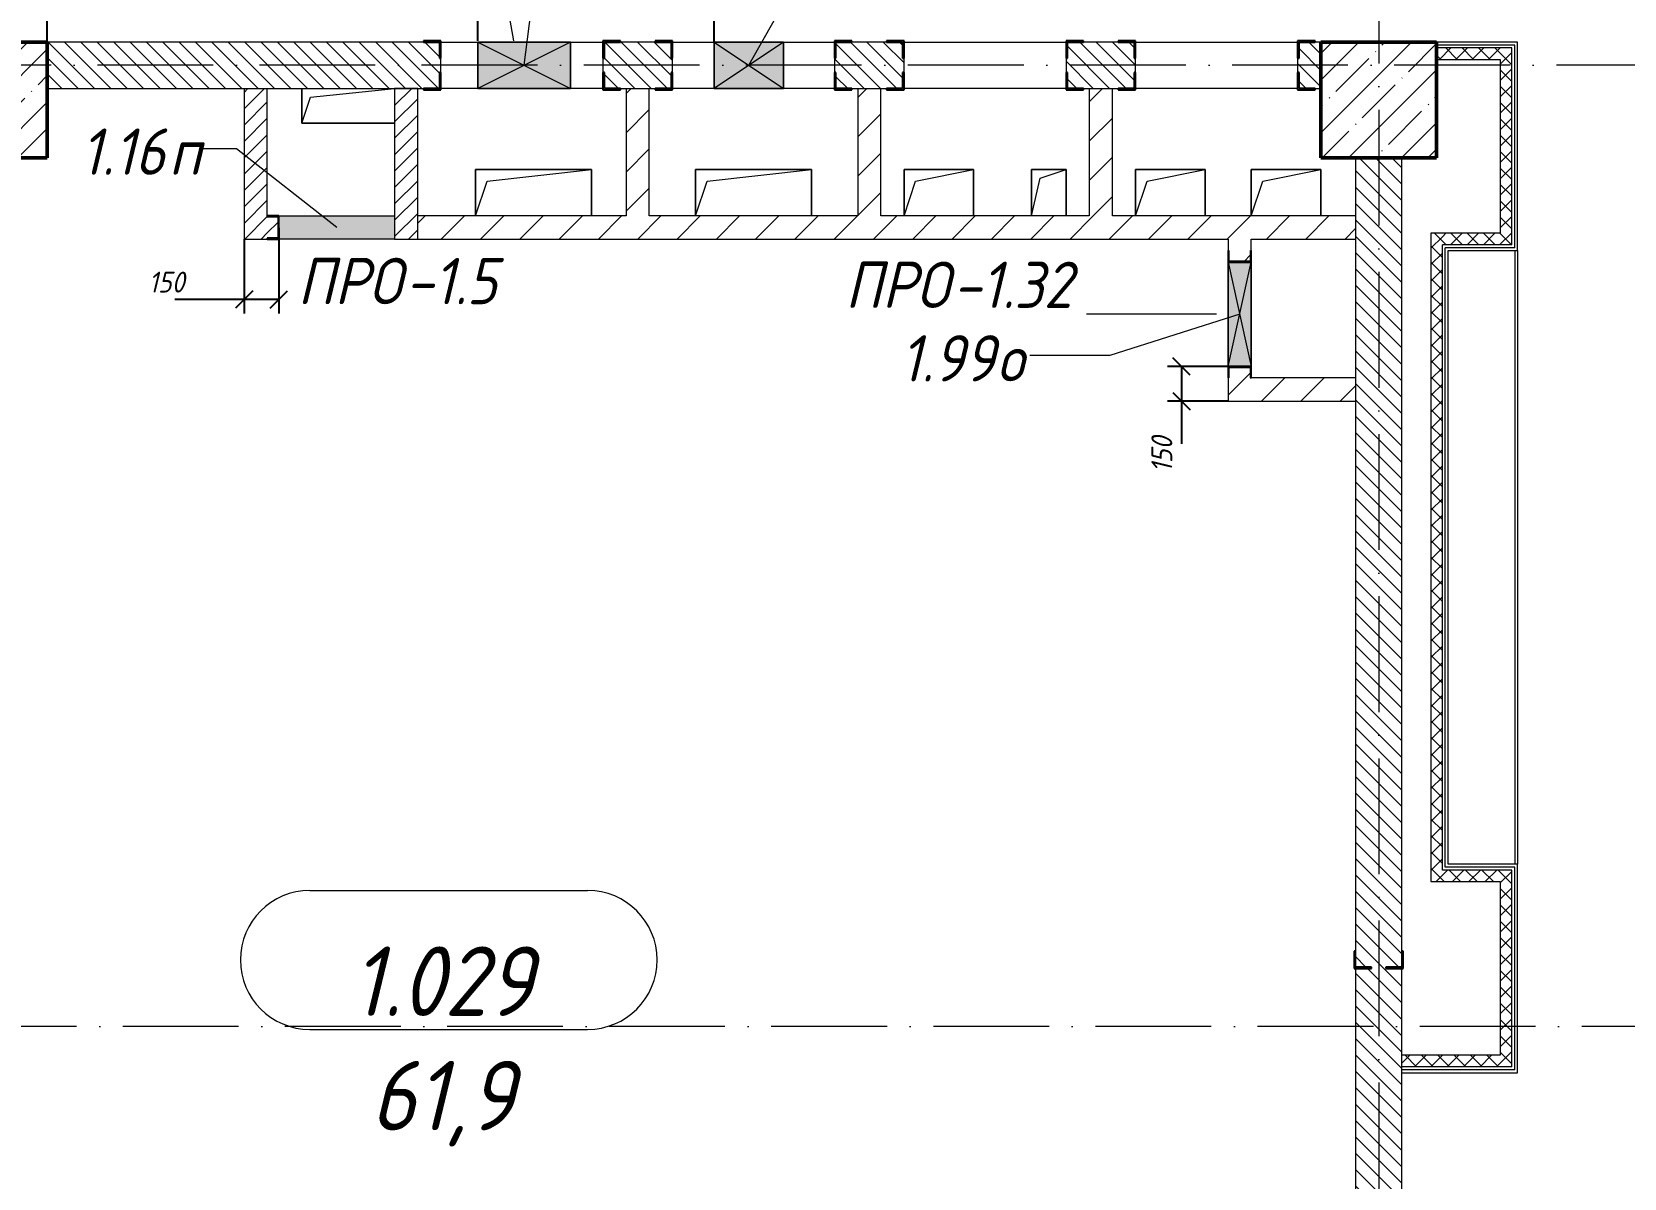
# Model space of a CAD drawing. Header units: millimetres. Extents: x -12989 to 629078, y -109036 to 555275.
# Drawn here: x 561697 to 568573, y 324167 to 329117 of the extents above; entities that cross this region are included whole.
import ezdxf

# ---------------------------------------------------------------- set-up
doc = ezdxf.new("R2010")
doc.units = ezdxf.units.MM
doc.linetypes.add('50_200_ШТРИХ_1Т_ш5_п1_п1_', pattern=[700, 500, -100, 0, -100])
for name, color, linetype, lineweight in [('A-____-____-DIMS', 7, 'Continuous', 9), ('A-DETL-GENF-OTLN', 7, 'Continuous', 9), ('A-FLOR-____-OTLN', 7, 'Continuous', 9), ('A-GENM-____-IDEN', 7, 'Continuous', 9), ('A-GENM-____-MCUT', 7, 'Continuous', 25), ('A-GENM-____-OTLN', 7, 'Continuous', 9), ('A-GENM-____-OTLN-1', 7, 'Continuous', 25), ('A-GLAZ-____-IDEN', 7, 'Continuous', 9), ('A-GLAZ-____-OTLN', 7, 'Continuous', 9), ('A-WALL-____-MCUT', 7, 'Continuous', 13), ('A-WALL-____-MCUT-1', 7, 'Continuous', 9), ('A-WALL-____-PATT-1', 7, 'Continuous', 9), ('A-WALL-FNSH-MCUT-1', 7, 'Continuous', 9), ('I-WALL-____-OTLN', 7, 'Continuous', 9), ('S-COLS-____-MCUT', 7, 'Continuous', 50), ('S-COLS-____-OTLN', 7, 'Continuous', 9), ('S-GRID-____-OTLN-1', 7, '50_200_ШТРИХ_1Т_ш5_п1_п1_', 9)]:
    doc.layers.add(name, color=color, linetype=linetype, lineweight=lineweight)
doc.layers.add('A-AREA-IDEN-1', color=7, linetype='Continuous', lineweight=9, true_color=0xaaaaaa)
doc.layers.add('A-WALL-____-PATT-3', color=9, linetype='Continuous', lineweight=9, true_color=0x808080)
doc.styles.add('ISOCPEUR_I', font='isocpeui.ttf', dxfattribs={"width": 0.9, "height": 2.5})
doc.styles.add('ISOCPEUR_I_11', font='isocpeui.ttf', dxfattribs={"width": 0.9, "height": 200})
doc.styles.add('ISOCPEUR_I_7', font='isocpeui.ttf', dxfattribs={"width": 0.9, "height": 90})
doc.dimstyles.new('ISO-1_8_0_9К_СРЕДНИЙ_Кладочные_1', dxfattribs={"dimscale": 304.8, "dimtxt": 89.638306, "dimasz": 0.246063, "dimexe": 0.19685, "dimexo": 0, "dimgap": 0, "dimtad": 1, "dimdec": 3, "dimrnd": 0.001, "dimdsep": 46, "dimtxsty": 'ISOCPEUR_I_7', "dimblk1": 'OBLIQUE', "dimblk2": 'OBLIQUE', "dimsah": 1, "dimcen": 0.09, "dimdle": 0.19685, "dimazin": 0, "dimtfac": 1, "dimtdec": 4, "dimtix": 1, "dimtmove": 0, "dimatfit": 3, "dimfxl": 1, "dimtvp": 1, "dimtolj": 1, "dimtzin": 0, "dimarcsym": 2})
doc.dimstyles.new('ISO-1_8_0_9К_СРЕДНИЙ_Кладочные_2', dxfattribs={"dimscale": 304.8, "dimtxt": 89.638306, "dimasz": 0.246063, "dimexe": 0.19685, "dimexo": 0, "dimgap": 0, "dimtad": 1, "dimdec": 3, "dimrnd": 0.001, "dimdsep": 46, "dimtxsty": 'ISOCPEUR_I_7', "dimblk1": 'OBLIQUE', "dimblk2": 'OBLIQUE', "dimsah": 1, "dimcen": 0.09, "dimdle": 0.19685, "dimazin": 0, "dimtfac": 1, "dimtdec": 4, "dimtix": 1, "dimtmove": 1, "dimatfit": 3, "dimfxl": 1, "dimtvp": 1, "dimtolj": 1, "dimtzin": 0, "dimarcsym": 2})
pattern_1 = [(45, (513013.31, 265891.49), (-84.85281, 84.85281), [])]
pattern_2 = [(45, (513013.31, 265891.49), (-35.35534, 35.35534), [])]
pattern_3 = [(135, (513013.31, 265891.49), (-35.35534, -35.35534), [])]
pattern_4 = [(45, (513013.31, 265891.49), (-35.35534, 35.35534), []), (135, (513013.31, 265891.49), (-35.35534, -35.35534), [])]

# ---------------------------------------------------------------- blocks, each defined once
blk = doc.blocks.new('BSC_Колонна _Прямоугольная - 500х500-V23-АР1_План отверстий 1 этажа в осях 1-64_Ю-ЯЯ')
at = {"layer": 'S-COLS-____-OTLN'}
h = blk.add_hatch(dxfattribs=at)
h.set_pattern_fill('FP_29', color=256, style=0, pattern_type=2)
h.set_pattern_definition([(45, (-54500, -62931.04), (-114.04925, 114.04925), []), (45, (-54385.95, -62931.04), (-114.04925, 114.04925), [201.613, -40.323, 3.353, -36.97])])
h.paths.add_polyline_path([(-250, -250), (250, -250), (250, 250), (-250, 250), (-250, -56.5)], flags=0)
at = {"layer": 'S-COLS-____-MCUT'}
for p, q in [((250, 250), (-250, 250)), ((-250, 250), (-250, -250)), ((250, -250), (250, 250)), ((-250, -250), (250, -250))]:
    blk.add_line(p, q, dxfattribs=at)
blk = doc.blocks.new('BSC_Колонна _Прямоугольная - 500х500-V51-АР1_План отверстий 1 этажа в осях 1-64_Ю-ЯЯ')
at = {"layer": 'S-COLS-____-OTLN'}
h = blk.add_hatch(dxfattribs=at)
h.set_pattern_fill('FP_58', color=256, style=0, pattern_type=2)
h.set_pattern_definition([(45, (-48500, -62931.04), (-114.04925, 114.04925), []), (45, (-48385.95, -62931.04), (-114.04925, 114.04925), [201.613, -40.323, 3.353, -36.97])])
h.paths.add_polyline_path([(-250, -250), (250, -250), (250, 250), (-250, 250)], flags=0)
at = {"layer": 'S-COLS-____-MCUT'}
for p, q in [((250, 250), (-250, 250)), ((-250, 250), (-250, -250)), ((250, -250), (250, 250)), ((-250, -250), (250, -250))]:
    blk.add_line(p, q, dxfattribs=at)
blk = doc.blocks.new('Фахверк_СКБ_Уголок - 200_4010-27904266-АР1_План отверстий 1 этажа в осях 1-64_Ю-ЯЯ')
at = {"layer": 'A-GENM-____-MCUT'}
for p, q in [((125, 156), (50, 156)), ((50, 156), (50, 150)), ((50, 150), (119, 150)), ((119, 150), (119, 81)), ((125, 81), (125, 156)), ((119, 81), (125, 81)), ((125, 19), (119, 19)), ((119, 19), (119, -50)), ((125, -56), (125, 19)), ((119, -50), (50, -50)), ((50, -50), (50, -56)), ((50, -56), (125, -56))]:
    blk.add_line(p, q, dxfattribs=at)
blk = doc.blocks.new('Фахверк_СКБ_Уголок - 200_4010_1-27904659-АР1_План отверстий 1 этажа в осях 1-64_Ю-ЯЯ')
at = {"layer": 'A-GENM-____-MCUT'}
for p, q in [((125, 156), (50, 156)), ((50, 156), (50, 150)), ((50, 150), (119, 150)), ((119, 150), (119, 81)), ((125, 81), (125, 156)), ((119, 81), (125, 81)), ((125, 19), (119, 19)), ((119, 19), (119, -50)), ((125, -56), (125, 19)), ((119, -50), (50, -50)), ((50, -50), (50, -56)), ((50, -56), (125, -56))]:
    blk.add_line(p, q, dxfattribs=at)
blk = doc.blocks.new('154_Стойка_СКБ_Уголок - СМ-2230_200-28216496-АР1_План отверстий 1 этажа в осях 1-64_Ю-ЯЯ')
at = {"layer": 'A-GENM-____-MCUT'}
for p, q in [((125, 156), (125, 81)), ((200, 156), (125, 156)), ((131, 81), (131, 150)), ((131, 150), (200, 150)), ((200, 150), (200, 156)), ((125, 81), (131, 81)), ((131, 19), (125, 19)), ((125, 19), (125, -56)), ((131, -50), (131, 19)), ((125, -56), (200, -56)), ((200, -50), (131, -50)), ((200, -56), (200, -50))]:
    blk.add_line(p, q, dxfattribs=at)
blk = doc.blocks.new('AR_Отверстие Ниша - Лючок-32403342-АР1_План отверстий 1 этажа в осях 1-64_Ю-ЯЯ')
at = {"layer": 'A-GLAZ-____-OTLN'}
blk.add_hatch(color=256, dxfattribs=at).paths.add_polyline_path([(-250, 50), (-250, -50), (250, -50), (250, 50)], flags=0)
for p, q in [((-250, 50), (250, 50)), ((-250, -50), (-250, 50)), ((250, -50), (-250, -50))]:
    blk.add_line(p, q, dxfattribs=at)
blk = doc.blocks.new('Фахверк_СКБ_Уголок - 200_3600-27915153-АР1_План отверстий 1 этажа в осях 1-64_Ю-ЯЯ')
at = {"layer": 'A-GENM-____-MCUT'}
for p, q in [((125, 156), (50, 156)), ((50, 156), (50, 150)), ((50, 150), (119, 150)), ((119, 150), (119, 81)), ((125, 81), (125, 156)), ((119, 81), (125, 81)), ((125, 19), (119, 19)), ((119, 19), (119, -50)), ((125, -56), (125, 19)), ((119, -50), (50, -50)), ((50, -50), (50, -56)), ((50, -56), (125, -56))]:
    blk.add_line(p, q, dxfattribs=at)
blk = doc.blocks.new('154_Фахверк_СКБ_Швеллер - Тип_100_4010_1-28088705-АР1_План отверстий 1 этажа в осях 1-64_Ю-ЯЯ')
at = {"layer": 'A-GENM-____-MCUT'}
for p, q in [((175, 50), (125, 50)), ((125, 50), (125, -50)), ((128, 47), (175, 47)), ((128, -47), (128, 47)), ((175, 47), (175, 50)), ((125, -50), (175, -50)), ((175, -47), (128, -47)), ((175, -50), (175, -47))]:
    blk.add_line(p, q, dxfattribs=at)
blk = doc.blocks.new('AR_Отверстие прямоугольное _в плите_ - AR_Отверстие прямоугольное _в плите_-V177-АР1_План отверстий 1 этажа в осях 1-64_Ю-ЯЯ')
at = {"layer": 'A-GENM-____-OTLN'}
for p, q in [((250, 100), (-250, 100)), ((-250, 100), (-250, -100)), ((-200, 50), (250, 100)), ((250, -100), (250, 100)), ((-250, -100), (-200, 50))]:
    blk.add_line(p, q, dxfattribs=at)
blk = doc.blocks.new('AR_Отверстие прямоугольное _в плите_ - AR_Отверстие прямоугольное _в плите_-30423629-АР1_План отверстий 1 этажа в осях 1-64_Ю-ЯЯ')
at = {"layer": 'A-GENM-____-OTLN'}
for p, q in [((150, 100), (-150, 100)), ((-150, 100), (-150, -100)), ((-100, 50), (150, 100)), ((150, -100), (150, 100)), ((-150, -100), (-100, 50))]:
    blk.add_line(p, q, dxfattribs=at)
blk = doc.blocks.new('AR_Отверстие прямоугольное _в плите_ - AR_Отверстие прямоугольное _в плите_-30423631-АР1_План отверстий 1 этажа в осях 1-64_Ю-ЯЯ')
at = {"layer": 'A-GENM-____-OTLN'}
for p, q in [((75, 100), (-75, 100)), ((-75, 100), (-75, -100)), ((-37.5, 62.5), (75, 100)), ((75, -100), (75, 100)), ((-75, -100), (-37.5, 62.5))]:
    blk.add_line(p, q, dxfattribs=at)
blk = doc.blocks.new('AR_Отверстие прямоугольное _в плите_ - AR_Отверстие прямоугольное _в плите_-30459225-АР1_План отверстий 1 этажа в осях 1-64_Ю-ЯЯ')
at = {"layer": 'A-GENM-____-OTLN'}
for p, q in [((-200, 75), (-200, -75)), ((-162.5, 37.5), (200, 75)), ((-200, -75), (-162.5, 37.5)), ((-200, -75), (200, -75))]:
    blk.add_line(p, q, dxfattribs=at)
blk = doc.blocks.new('AR_Отверстие прямоугольное _в стене_ - AR_Отверстие прямоугольное _в стене__ЭОМ-36397923-АР1_План отверстий 1 этажа в осях 1-64_Ю-ЯЯ')
at = {"layer": 'A-GLAZ-____-OTLN'}
blk.add_hatch(color=256, dxfattribs=at).paths.add_polyline_path([(200, -100), (200, 100), (-200, 100), (-200, -100)], flags=0)
at = {"layer": 'A-DETL-GENF-OTLN'}
for p, q in [((-200, -100), (-200, 100)), ((-200, 100), (200, 100)), ((200, 100), (-200, -100)), ((-200, 100), (200, -100)), ((200, 100), (-200, 100)), ((-200, 100), (-200, -100)), ((200, 100), (200, -100)), ((200, -100), (200, 100)), ((200, -100), (-200, -100)), ((-200, -100), (200, -100))]:
    blk.add_line(p, q, dxfattribs=at)
blk = doc.blocks.new('AR_Отверстие прямоугольное _в стене__БезПР - AR_Отверстие прямоугольное _в стене__БезПР-36392850-АР1_План отверстий 1 этажа в осях 1-64_Ю-ЯЯ')
at = {"layer": 'A-GLAZ-____-OTLN'}
blk.add_hatch(color=256, dxfattribs=at).paths.add_polyline_path([(150, -100), (150, 100), (-150, 100), (-150, -100)], flags=0)
at = {"layer": 'A-DETL-GENF-OTLN'}
for p, q in [((-150, -100), (-150, 100)), ((-150, 100), (150, 100)), ((150, 100), (-150, -100)), ((-150, 100), (150, -100)), ((150, 100), (-150, 100)), ((-150, 100), (-150, -100)), ((150, 100), (150, -100)), ((150, -100), (150, 100)), ((150, -100), (-150, -100)), ((-150, -100), (150, -100))]:
    blk.add_line(p, q, dxfattribs=at)
blk = doc.blocks.new('AR_Отверстие прямоугольное _в стене_ - AR_Отверстие прямоугольное _в стене__ОВ-36692860-АР1_План отверстий 1 этажа в осях 1-64_Ю-ЯЯ')
at = {"layer": 'A-GLAZ-____-OTLN'}
blk.add_hatch(color=256, dxfattribs=at).paths.add_polyline_path([(-225, -50), (225, -50), (225, 50), (-225, 50), (-225, -47)], flags=0)
at = {"layer": 'A-DETL-GENF-OTLN'}
for p, q in [((-225, 50), (225, 50)), ((225, 50), (-225, -50)), ((-225, 50), (225, -50)), ((225, 50), (-225, 50)), ((225, -50), (-225, -50)), ((-225, -50), (225, -50))]:
    blk.add_line(p, q, dxfattribs=at)
blk = doc.blocks.new('154_Фахверк_СКБ_Швеллер - Тип_100_4010_1-36655149-АР1_План отверстий 1 этажа в осях 1-64_Ю-ЯЯ')
at = {"layer": 'A-GENM-____-MCUT'}
for p, q in [((175, 50), (125, 50)), ((125, 50), (125, -50)), ((128, 47), (175, 47)), ((128, -47), (128, 47)), ((175, 47), (175, 50)), ((125, -50), (175, -50)), ((175, -47), (128, -47)), ((175, -50), (175, -47))]:
    blk.add_line(p, q, dxfattribs=at)
blk = doc.blocks.new('_Oblique')
at = {"color": 0, "linetype": 'ByBlock', "lineweight": -2}
blk.add_line((-0.5, -0.5), (0.5, 0.5), dxfattribs=at)
blk = doc.blocks.new('*D5607')
at = {"layer": 'A-____-____-DIMS', "color": 0, "lineweight": -2, "transparency": 16777216}
for p, q in [((562763.3, 328270.5), (562763.3, 327901.4)), ((562613.3, 328222.5), (562613.3, 327901.4)), ((562613.3, 327961.4), (562314.9, 327961.4)), ((562763.3, 327961.4), (562553.3, 327961.4))]:
    blk.add_line(p, q, dxfattribs=at)
at = {"layer": 'Defpoints', "color": 0, "transparency": 16777216}
for p in [(562763.3, 328270.5), (562613.3, 328222.5), (562763.3, 327961.4)]:
    blk.add_point(p, dxfattribs=at)
at = {"layer": 'A-____-____-DIMS', "color": 0, "lineweight": -2, "transparency": 16777216, "xscale": 75, "yscale": 75, "zscale": 75, "rotation": 180}
blk.add_blockref('_Oblique', (562613.3, 327961.4), dxfattribs=at)
at = {"layer": 'A-____-____-DIMS', "color": 0, "lineweight": -2, "transparency": 16777216, "xscale": 75, "yscale": 75, "zscale": 75}
blk.add_blockref('_Oblique', (562763.3, 327961.4), dxfattribs=at)
at = {"layer": 'A-____-____-DIMS', "color": 0, "transparency": 16777216, "insert": (562201, 328081.4), "char_height": 90, "width": 368.207, "attachment_point": 1, "line_spacing_factor": 1.149209, "style": 'ISOCPEUR_I_7'}
blk.add_mtext('\\A1;150', dxfattribs=at)
blk = doc.blocks.new('*D5617')
at = {"layer": 'A-____-____-DIMS', "color": 0, "lineweight": -2, "transparency": 16777216}
for p, q in [((561763.3, 329072.5), (561763.3, 329383)), ((563623.3, 329078.5), (563623.3, 329383)), ((561703.3, 329323), (563683.3, 329323))]:
    blk.add_line(p, q, dxfattribs=at)
at = {"layer": 'Defpoints', "color": 0, "transparency": 16777216}
for p in [(563623.3, 329323), (561763.3, 329072.5), (563623.3, 329078.5)]:
    blk.add_point(p, dxfattribs=at)
at = {"layer": 'A-____-____-DIMS', "color": 0, "lineweight": -2, "transparency": 16777216, "xscale": 75, "yscale": 75, "zscale": 75, "rotation": 180}
blk.add_blockref('_Oblique', (561763.3, 329323), dxfattribs=at)
at = {"layer": 'A-____-____-DIMS', "color": 0, "lineweight": -2, "transparency": 16777216, "xscale": 75, "yscale": 75, "zscale": 75}
blk.add_blockref('_Oblique', (563623.3, 329323), dxfattribs=at)
at = {"layer": 'A-____-____-DIMS', "color": 0, "transparency": 16777216, "insert": (562693.3, 329368), "char_height": 90, "width": 504.733, "attachment_point": 5, "style": 'ISOCPEUR_I_7'}
blk.add_mtext('\\A1;1860', dxfattribs=at)
blk = doc.blocks.new('*D5618')
at = {"layer": 'A-____-____-DIMS', "color": 0, "lineweight": -2, "transparency": 16777216}
for p, q in [((563623.3, 329078.5), (563623.3, 329383)), ((564643.3, 329072.5), (564643.3, 329383)), ((563563.3, 329323), (564703.3, 329323))]:
    blk.add_line(p, q, dxfattribs=at)
at = {"layer": 'Defpoints', "color": 0, "transparency": 16777216}
for p in [(564643.3, 329323), (563623.3, 329078.5), (564643.3, 329072.5)]:
    blk.add_point(p, dxfattribs=at)
at = {"layer": 'A-____-____-DIMS', "color": 0, "lineweight": -2, "transparency": 16777216, "xscale": 75, "yscale": 75, "zscale": 75, "rotation": 180}
blk.add_blockref('_Oblique', (563623.3, 329323), dxfattribs=at)
at = {"layer": 'A-____-____-DIMS', "color": 0, "lineweight": -2, "transparency": 16777216, "xscale": 75, "yscale": 75, "zscale": 75}
blk.add_blockref('_Oblique', (564643.3, 329323), dxfattribs=at)
at = {"layer": 'A-____-____-DIMS', "color": 0, "transparency": 16777216, "insert": (564133.3, 329368), "char_height": 90, "width": 504.733, "attachment_point": 5, "style": 'ISOCPEUR_I_7'}
blk.add_mtext('\\A1;1020', dxfattribs=at)
blk = doc.blocks.new('*D5633')
at = {"layer": 'A-____-____-DIMS', "color": 0, "lineweight": -2, "transparency": 16777216}
for p, q in [((566911.3, 327672.5), (566601.9, 327672.5)), ((566661.9, 327672.5), (566661.9, 327462.5)), ((566863.3, 327522.5), (566601.9, 327522.5)), ((566661.9, 327522.5), (566661.9, 327338.1))]:
    blk.add_line(p, q, dxfattribs=at)
at = {"layer": 'Defpoints', "color": 0, "transparency": 16777216}
for p in [(566661.9, 327672.5), (566911.3, 327672.5), (566863.3, 327522.5)]:
    blk.add_point(p, dxfattribs=at)
at = {"layer": 'A-____-____-DIMS', "color": 0, "lineweight": -2, "transparency": 16777216, "xscale": 75, "yscale": 75, "zscale": 75}
for p, rotation in [((566661.9, 327672.5), 90), ((566661.9, 327522.5), 270)]:
    blk.add_blockref('_Oblique', p, dxfattribs=dict(at, rotation=rotation))
at = {"layer": 'A-____-____-DIMS', "color": 0, "transparency": 16777216, "insert": (566531.8, 327214), "char_height": 90, "width": 368.207, "attachment_point": 1, "rotation": 90, "line_spacing_factor": 1.149209, "style": 'ISOCPEUR_I_7'}
blk.add_mtext('\\A1;150', dxfattribs=at)
blk = doc.blocks.new('AAR_СКБ_Марка_помещения_1_5 ммп - Номер _ Площадь-27962135-АИ_План этажа_Стены_1')
at = {"layer": 'A-AREA-IDEN-1'}
for p, q in [((-2.987, 3), (3.013, 3)), ((-2.987, 0), (3.013, 0))]:
    blk.add_line(p, q, dxfattribs=at)
for centre, start, end in [((-2.987, 1.5), 90, 270), ((3.013, 1.5), 270, 90)]:
    blk.add_arc(centre, 1.5, start, end, dxfattribs=at)

msp = doc.modelspace()

# ---------------------------------------------------------------- hatches: boundary and pattern name
at = {"layer": 'A-WALL-____-PATT-1'}
h = msp.add_hatch(dxfattribs=at)
h.set_pattern_fill('FP_6', color=256, style=0, pattern_type=2)
h.set_pattern_definition(pattern_3)
h.paths.add_polyline_path([(566238.3109, 328872.5335), (566457.3109, 328872.5335), (566457.3109, 328941.5335), (566463.3109, 328941.5335), (566463.3109, 329003.5335), (566457.3109, 329003.5335), (566457.3109, 329072.5335), (566169.3109, 329072.5335), (566169.3109, 329003.5335), (566163.3109, 329003.5335), (566163.3109, 328941.5335), (566169.3109, 328941.5335), (566169.3109, 328872.5335)], flags=0)
h.paths.add_polyline_path([(565388.3109, 328872.5335), (565457.3109, 328872.5335), (565457.3109, 328941.5335), (565463.3109, 328941.5335), (565463.3109, 329003.5335), (565457.3109, 329003.5335), (565457.3109, 329072.5335), (565169.3109, 329072.5335), (565169.3109, 329003.5335), (565163.3109, 329003.5335), (565163.3109, 328941.5335), (565169.3109, 328941.5335), (565169.3109, 328872.5335), (565238.3109, 328872.5335)], flags=0)
h.paths.add_polyline_path([(567238.3109, 328872.5335), (567263.3109, 328872.5335), (567263.3109, 329072.5335), (567169.3109, 329072.5335), (567169.3109, 329003.5335), (567163.3109, 329003.5335), (567163.3109, 328941.5335), (567169.3109, 328941.5335), (567169.3109, 328872.5335)], flags=0)
h.paths.add_polyline_path([(564238.3109, 328872.5335), (564457.3109, 328872.5335), (564457.3109, 328941.5335), (564463.3109, 328941.5335), (564463.3109, 329003.5335), (564457.3109, 329003.5335), (564457.3109, 329072.5335), (564169.3109, 329072.5335), (564169.3109, 329003.5335), (564163.3109, 329003.5335), (564163.3109, 328941.5335), (564169.3109, 328941.5335), (564169.3109, 328872.5335)], flags=0)
h.paths.add_polyline_path([(563371.6712, 328872.5335), (563457.3109, 328872.5335), (563457.3109, 328941.5335), (563463.3109, 328941.5335), (563463.3109, 329003.5335), (563457.3109, 329003.5335), (563457.3109, 329072.5335), (561763.3109, 329072.5335), (561763.3109, 328872.5335), (562487.9209, 328872.5335)], flags=0)
h = msp.add_hatch(dxfattribs=at)
h.set_pattern_fill('FP_5', color=256, style=0, pattern_type=2)
h.set_pattern_definition(pattern_2)
h.paths.add_polyline_path([(562713.3109, 328222.5335), (562713.3109, 328872.5335), (562613.3109, 328872.5335), (562613.3109, 328222.5335)], flags=0)
h = msp.add_hatch(dxfattribs=at)
h.set_pattern_fill('FP_5', color=256, style=0, pattern_type=2)
h.set_pattern_definition(pattern_2)
h.paths.add_polyline_path([(563363.3109, 328222.5335), (563363.3109, 328872.5335), (563263.3109, 328872.5335), (563263.3109, 328222.5335)], flags=0)
h = msp.add_hatch(dxfattribs=at)
h.set_pattern_fill('FP_4', color=256, style=0, pattern_type=2)
h.set_pattern_definition(pattern_1)
h.paths.add_polyline_path([(564363.3109, 328322.5335), (564363.3109, 328872.5335), (564263.3109, 328872.5335), (564263.3109, 328322.5335)], flags=0)
h = msp.add_hatch(dxfattribs=at)
h.set_pattern_fill('FP_4', color=256, style=0, pattern_type=2)
h.set_pattern_definition(pattern_1)
h.paths.add_polyline_path([(565363.3109, 328322.5335), (565363.3109, 328872.5335), (565263.3109, 328872.5335), (565263.3109, 328322.5335)], flags=0)
h = msp.add_hatch(dxfattribs=at)
h.set_pattern_fill('FP_4', color=256, style=0, pattern_type=2)
h.set_pattern_definition(pattern_1)
h.paths.add_polyline_path([(566363.3109, 328322.5335), (566363.3109, 328872.5335), (566263.3109, 328872.5335), (566263.3109, 328322.5335)], flags=0)
h = msp.add_hatch(dxfattribs=at)
h.set_pattern_fill('FP_6', color=256, style=0, pattern_type=2)
h.set_pattern_definition(pattern_3)
h.paths.add_polyline_path([(567413.3109, 321572.5335), (567613.3109, 321572.5335), (567613.3109, 325072.5335), (567544.3109, 325072.5335), (567544.3109, 325078.5335), (567613.3109, 325078.5335), (567613.3109, 328572.5335), (567413.3109, 328572.5335), (567413.3109, 325078.5335), (567482.3109, 325078.5335), (567482.3109, 325072.5335), (567413.3109, 325072.5335), (567413.3109, 323115.3495)], flags=0)
h = msp.add_hatch(dxfattribs=at)
h.set_pattern_fill('FP_5', color=256, style=0, pattern_type=2)
h.set_pattern_definition(pattern_2)
h.paths.add_polyline_path([(562760.3109, 328225.5335), (562760.3109, 328319.5335), (562713.3109, 328319.5335), (562713.3109, 328225.5335)], flags=0)
h = msp.add_hatch(dxfattribs=at)
h.set_pattern_fill('FP_4', color=256, style=0, pattern_type=2)
h.set_pattern_definition(pattern_1)
h.paths.add_polyline_path([(566963.3109, 328222.5335), (567413.3109, 328222.5335), (567413.3109, 328322.5335), (563363.3109, 328322.5335), (563363.3109, 328222.5335), (566906.6725, 328222.5335)], flags=0)
h = msp.add_hatch(dxfattribs=at)
h.set_pattern_fill('FP_4', color=256, style=0, pattern_type=2)
h.set_pattern_definition(pattern_1)
h.paths.add_polyline_path([(566960.3109, 327622.5335), (566960.3109, 327669.5335), (566866.3109, 327669.5335), (566866.3109, 327622.5335), (566913.3109, 327622.5335)], flags=0)
h.paths.add_polyline_path([(566960.3109, 328125.5335), (566960.3109, 328172.5335), (566963.3109, 328172.5335), (566963.3109, 328222.5335), (566863.3109, 328222.5335), (566863.3109, 328172.5335), (566866.3109, 328172.5335), (566866.3109, 328125.5335), (566906.6725, 328125.5335)], flags=0)
h = msp.add_hatch(dxfattribs=at)
h.set_pattern_fill('FP_4', color=256, style=0, pattern_type=2)
h.set_pattern_definition(pattern_1)
h.paths.add_polyline_path([(566863.3109, 327522.5335), (567413.3109, 327522.5335), (567413.3109, 327622.5335), (566863.3109, 327622.5335)], flags=0)
at = {"layer": 'A-WALL-____-PATT-3'}
h = msp.add_hatch(dxfattribs=at)
h.set_pattern_fill('FP_7', color=256, style=0, pattern_type=2)
h.set_pattern_definition(pattern_4)
h.paths.add_polyline_path([(568038.3109, 328997.5335), (568088.3109, 328997.5335), (568088.3109, 329047.5335), (567763.3109, 329047.5335), (567763.3109, 328997.5335), (567790.4229, 328997.5335)], flags=0)
h = msp.add_hatch(dxfattribs=at)
h.set_pattern_fill('FP_7', color=256, style=0, pattern_type=2)
h.set_pattern_definition(pattern_4)
h.paths.add_polyline_path([(568087.7892, 321328.5335), (568088.3109, 321328.5335), (568088.3109, 321947.5335), (568038.3109, 321947.5335), (568038.3109, 321328.5335)], flags=0)
h.paths.add_polyline_path([(568038.3109, 324647.5335), (568088.3109, 324647.5335), (568088.3109, 325497.5335), (568038.3109, 325497.5335), (568038.3109, 324697.5335)], flags=0)
h.paths.add_polyline_path([(568088.3109, 328197.5335), (568088.3109, 328997.5335), (568038.3109, 328997.5335), (568038.3109, 328197.5335)], flags=0)
h = msp.add_hatch(dxfattribs=at)
h.set_pattern_fill('FP_7', color=256, style=0, pattern_type=2)
h.set_pattern_definition(pattern_4)
h.paths.add_polyline_path([(567738.3109, 325447.5335), (567788.3109, 325447.5335), (567788.3109, 328247.5335), (567738.3109, 328247.5335), (567738.3109, 326344.3197)], flags=0)
h = msp.add_hatch(dxfattribs=at)
h.set_pattern_fill('FP_7', color=256, style=0, pattern_type=2)
h.set_pattern_definition(pattern_4)
h.paths.add_polyline_path([(567790.4229, 328197.5335), (568038.3109, 328197.5335), (568038.3109, 328247.5335), (567788.3109, 328247.5335), (567788.3109, 328197.5335)], flags=0)
h = msp.add_hatch(dxfattribs=at)
h.set_pattern_fill('FP_7', color=256, style=0, pattern_type=2)
h.set_pattern_definition(pattern_4)
h.paths.add_polyline_path([(567790.4229, 325447.5335), (568038.3109, 325447.5335), (568038.3109, 325497.5335), (567788.3109, 325497.5335), (567788.3109, 325447.5335)], flags=0)
h = msp.add_hatch(dxfattribs=at)
h.set_pattern_fill('FP_7', color=256, style=0, pattern_type=2)
h.set_pattern_definition(pattern_4)
h.paths.add_polyline_path([(568038.3109, 324647.5335), (568038.3109, 324697.5335), (567613.3109, 324697.5335), (567613.3109, 324647.5335), (567790.4229, 324647.5335)], flags=0)

# ---------------------------------------------------------------- linework, layer by layer
at = {"layer": 'A-FLOR-____-OTLN'}
for p, q in [((562863.3109, 328722.5335), (562863.3109, 328872.5335)), ((563263.3109, 328722.5335), (562863.3109, 328722.5335)), ((563613.3109, 328522.5335), (564113.3109, 328522.5335)), ((563613.3109, 328322.5335), (563613.3109, 328522.5335)), ((564113.3109, 328522.5335), (564113.3109, 328322.5335)), ((564563.3109, 328522.5335), (565063.3109, 328522.5335)), ((564563.3109, 328322.5335), (564563.3109, 328522.5335)), ((565063.3109, 328522.5335), (565063.3109, 328322.5335)), ((565463.3109, 328522.5335), (565763.3109, 328522.5335)), ((565463.3109, 328322.5335), (565463.3109, 328522.5335)), ((565763.3109, 328522.5335), (565763.3109, 328322.5335)), ((566013.3109, 328522.5335), (566163.3109, 328522.5335)), ((566013.3109, 328322.5335), (566013.3109, 328522.5335)), ((566163.3109, 328522.5335), (566163.3109, 328322.5335)), ((566463.3109, 328522.5335), (566763.3109, 328522.5335)), ((566463.3109, 328322.5335), (566463.3109, 328522.5335)), ((566763.3109, 328522.5335), (566763.3109, 328322.5335)), ((566963.3109, 328522.5335), (567263.3109, 328522.5335)), ((566963.3109, 328322.5335), (566963.3109, 328522.5335)), ((567263.3109, 328522.5335), (567263.3109, 328322.5335))]:
    msp.add_line(p, q, dxfattribs=at)
at = {"layer": 'A-GENM-____-IDEN'}
for p, q in [((563778.3109, 329078.5335), (563651.3516, 329787.6192)), ((566813.3109, 327897.5335), (566251.0805, 327897.5335))]:
    msp.add_line(p, q, dxfattribs=at)
at = {"layer": 'A-GLAZ-____-IDEN'}
for p, q in [((563823.3109, 328972.5335), (563930.334, 329834.3421)), ((564793.3109, 328972.5335), (565277.4921, 329828.7093)), ((562581.0729, 328612.3448), (562432.256, 328612.3448)), ((563013.3109, 328272.5335), (562581.0729, 328612.3448)), ((566913.3109, 327897.5335), (566352.8586, 327719.8323)), ((566352.8586, 327719.8323), (566006.9755, 327719.8323))]:
    msp.add_line(p, q, dxfattribs=at)
at = {"layer": 'A-WALL-____-MCUT'}
for p, q in [((563388.3109, 329072.5335), (561763.3109, 329072.5335)), ((564388.3109, 329072.5335), (564238.3109, 329072.5335)), ((565388.3109, 329072.5335), (565238.3109, 329072.5335)), ((566388.3109, 329072.5335), (566238.3109, 329072.5335)), ((567263.3109, 329072.5335), (567238.3109, 329072.5335)), ((563463.3109, 328941.5335), (563463.3109, 329003.5335)), ((564163.3109, 329003.5335), (564163.3109, 328941.5335)), ((564463.3109, 328941.5335), (564463.3109, 329003.5335)), ((565163.3109, 329003.5335), (565163.3109, 328941.5335)), ((565463.3109, 328941.5335), (565463.3109, 329003.5335)), ((566163.3109, 329003.5335), (566163.3109, 328941.5335)), ((566463.3109, 328941.5335), (566463.3109, 329003.5335)), ((567163.3109, 329003.5335), (567163.3109, 328941.5335)), ((568088.3109, 329047.5335), (567763.3109, 329047.5335)), ((567763.3109, 328997.5335), (568038.3109, 328997.5335)), ((568038.3109, 328997.5335), (568038.3109, 328247.5335)), ((568088.3109, 328197.5335), (568088.3109, 329047.5335)), ((561763.3109, 328872.5335), (563388.3109, 328872.5335)), ((564238.3109, 328872.5335), (564388.3109, 328872.5335)), ((565238.3109, 328872.5335), (565388.3109, 328872.5335)), ((566238.3109, 328872.5335), (566388.3109, 328872.5335)), ((567238.3109, 328872.5335), (567263.3109, 328872.5335)), ((567413.3109, 328572.5335), (567413.3109, 325147.5335)), ((567613.3109, 325147.5335), (567613.3109, 328572.5335)), ((567738.3109, 328247.5335), (567738.3109, 325447.5335)), ((568038.3109, 328247.5335), (567738.3109, 328247.5335)), ((567788.3109, 325497.5335), (567788.3109, 328197.5335)), ((568088.3109, 328197.5335), (567788.3109, 328197.5335)), ((568088.3109, 325497.5335), (567788.3109, 325497.5335)), ((568088.3109, 324647.5335), (568088.3109, 325497.5335)), ((567738.3109, 325447.5335), (568038.3109, 325447.5335)), ((568038.3109, 325447.5335), (568038.3109, 324697.5335)), ((567413.3109, 325072.5335), (567413.3109, 321572.5335)), ((567613.3109, 321572.5335), (567613.3109, 325072.5335)), ((568038.3109, 324697.5335), (567613.3109, 324697.5335)), ((568088.3109, 324647.5335), (567613.3109, 324647.5335))]:
    msp.add_line(p, q, dxfattribs=at)
at = {"layer": 'A-WALL-____-MCUT-1'}
for p, q in [((568100.8109, 329060.0335), (567763.3109, 329060.0335)), ((568100.8109, 328185.0335), (568100.8109, 329060.0335)), ((567800.8109, 325510.0335), (567800.8109, 328185.0335)), ((568100.8109, 328185.0335), (567800.8109, 328185.0335)), ((568100.8109, 325510.0335), (567800.8109, 325510.0335)), ((568100.8109, 324635.0335), (568100.8109, 325510.0335)), ((568100.8109, 324635.0335), (567613.3109, 324635.0335))]:
    msp.add_line(p, q, dxfattribs=at)
at = {"layer": 'A-WALL-FNSH-MCUT-1'}
for p, q in [((568113.3109, 329072.5335), (567763.3109, 329072.5335)), ((568113.3109, 328172.5335), (568113.3109, 329072.5335)), ((562613.3109, 328872.5335), (562613.3109, 328222.5335)), ((562713.3109, 328322.5335), (562713.3109, 328872.5335)), ((563363.3109, 328872.5335), (563263.3109, 328872.5335)), ((563263.3109, 328872.5335), (563263.3109, 328322.5335)), ((563363.3109, 328222.5335), (563363.3109, 328872.5335)), ((564263.3109, 328872.5335), (564263.3109, 328322.5335)), ((564363.3109, 328322.5335), (564363.3109, 328872.5335)), ((565263.3109, 328872.5335), (565263.3109, 328322.5335)), ((565363.3109, 328322.5335), (565363.3109, 328872.5335)), ((566263.3109, 328872.5335), (566263.3109, 328322.5335)), ((566363.3109, 328322.5335), (566363.3109, 328872.5335)), ((564263.3109, 328322.5335), (563363.3109, 328322.5335)), ((565263.3109, 328322.5335), (564363.3109, 328322.5335)), ((566263.3109, 328322.5335), (565363.3109, 328322.5335)), ((567413.3109, 328322.5335), (566363.3109, 328322.5335)), ((562613.3109, 328222.5335), (562713.3109, 328222.5335)), ((563263.3109, 328222.5335), (566863.3109, 328222.5335)), ((566863.3109, 328222.5335), (566863.3109, 328172.5335)), ((566963.3109, 328222.5335), (567413.3109, 328222.5335)), ((566963.3109, 328172.5335), (566963.3109, 328222.5335)), ((567813.3109, 325522.5335), (567813.3109, 328172.5335)), ((567813.3109, 328172.5335), (568113.3109, 328172.5335)), ((566863.3109, 327622.5335), (566863.3109, 327522.5335)), ((567413.3109, 327622.5335), (566963.3109, 327622.5335)), ((566863.3109, 327522.5335), (567413.3109, 327522.5335)), ((568113.3109, 325522.5335), (567813.3109, 325522.5335)), ((568113.3109, 324622.5335), (568113.3109, 325522.5335)), ((567613.3109, 324622.5335), (568113.3109, 324622.5335))]:
    msp.add_line(p, q, dxfattribs=at)
at = {"layer": 'I-WALL-____-OTLN'}
for p, q in [((563463.3109, 329072.5335), (563623.3109, 329072.5335)), ((564023.3109, 329072.5335), (564163.3109, 329072.5335)), ((564463.3109, 329072.5335), (564643.3109, 329072.5335)), ((564943.3109, 329072.5335), (565163.3109, 329072.5335)), ((565463.3109, 329072.5335), (566163.3109, 329072.5335)), ((566463.3109, 329072.5335), (567163.3109, 329072.5335)), ((563623.3109, 328872.5335), (563463.3109, 328872.5335)), ((564163.3109, 328872.5335), (564023.3109, 328872.5335)), ((564643.3109, 328872.5335), (564463.3109, 328872.5335)), ((565163.3109, 328872.5335), (564943.3109, 328872.5335)), ((566163.3109, 328872.5335), (565463.3109, 328872.5335)), ((567163.3109, 328872.5335), (566463.3109, 328872.5335)), ((568100.8109, 328172.5335), (568100.8109, 325522.5335)), ((568113.3109, 328172.5335), (568113.3109, 325522.5335))]:
    msp.add_line(p, q, dxfattribs=at)
at = {"layer": 'S-GRID-____-OTLN-1'}
for p, q in [((567513.3109, 356784.3429), (567513.3109, 318783.0794)), ((617087.7175, 328972.5335), (508344.5407, 328972.5335)), ((588493.3514, 324822.5335), (508344.5407, 324822.5335))]:
    msp.add_line(p, q, dxfattribs=at)

# ---------------------------------------------------------------- block references
at = {"layer": 'A-AREA-IDEN-1', "xscale": 199.9999999999999, "yscale": 199.9999999999999, "zscale": 199.9999999999999}
msp.add_blockref('AAR_СКБ_Марка_помещения_1_5 ммп - Номер _ Площадь-27962135-АИ_План этажа_Стены_1', (563494.4817, 324809.3112), dxfattribs=at)
at = {"layer": 'A-GENM-____-OTLN'}
for name, p in [('AR_Отверстие прямоугольное _в плите_ - AR_Отверстие прямоугольное _в плите_-30459225-АР1_План отверстий 1 этажа в осях 1-64_Ю-ЯЯ', (563063.3109, 328797.5335)), ('AR_Отверстие прямоугольное _в плите_ - AR_Отверстие прямоугольное _в плите_-V177-АР1_План отверстий 1 этажа в осях 1-64_Ю-ЯЯ', (563863.3109, 328422.5335)), ('AR_Отверстие прямоугольное _в плите_ - AR_Отверстие прямоугольное _в плите_-V177-АР1_План отверстий 1 этажа в осях 1-64_Ю-ЯЯ', (564813.3109, 328422.5335)), ('AR_Отверстие прямоугольное _в плите_ - AR_Отверстие прямоугольное _в плите_-30423629-АР1_План отверстий 1 этажа в осях 1-64_Ю-ЯЯ', (565613.3109, 328422.5335)), ('AR_Отверстие прямоугольное _в плите_ - AR_Отверстие прямоугольное _в плите_-30423631-АР1_План отверстий 1 этажа в осях 1-64_Ю-ЯЯ', (566088.3109, 328422.5335)), ('AR_Отверстие прямоугольное _в плите_ - AR_Отверстие прямоугольное _в плите_-30423629-АР1_План отверстий 1 этажа в осях 1-64_Ю-ЯЯ', (566613.3109, 328422.5335)), ('AR_Отверстие прямоугольное _в плите_ - AR_Отверстие прямоугольное _в плите_-30423629-АР1_План отверстий 1 этажа в осях 1-64_Ю-ЯЯ', (567113.3109, 328422.5335))]:
    msp.add_blockref(name, p, dxfattribs=at)
at = {"layer": 'A-GENM-____-OTLN-1'}
for name, p, rotation in [('154_Стойка_СКБ_Уголок - СМ-2230_200-28216496-АР1_План отверстий 1 этажа в осях 1-64_Ю-ЯЯ', (563588.3109, 329022.5335), 180), ('Фахверк_СКБ_Уголок - 200_4010_1-27904659-АР1_План отверстий 1 этажа в осях 1-64_Ю-ЯЯ', (564288.3109, 329022.5335), 180), ('Фахверк_СКБ_Уголок - 200_4010_1-27904659-АР1_План отверстий 1 этажа в осях 1-64_Ю-ЯЯ', (565288.3109, 329022.5335), 180), ('Фахверк_СКБ_Уголок - 200_4010_1-27904659-АР1_План отверстий 1 этажа в осях 1-64_Ю-ЯЯ', (566288.3109, 329022.5335), 180), ('Фахверк_СКБ_Уголок - 200_4010_1-27904659-АР1_План отверстий 1 этажа в осях 1-64_Ю-ЯЯ', (567288.3109, 329022.5335), 180), ('154_Фахверк_СКБ_Швеллер - Тип_100_4010_1-28088705-АР1_План отверстий 1 этажа в осях 1-64_Ю-ЯЯ', (562888.3109, 328272.5335), 180), ('154_Фахверк_СКБ_Швеллер - Тип_100_4010_1-36655149-АР1_План отверстий 1 этажа в осях 1-64_Ю-ЯЯ', (566913.3109, 327997.5335), 90), ('154_Фахверк_СКБ_Швеллер - Тип_100_4010_1-36655149-АР1_План отверстий 1 этажа в осях 1-64_Ю-ЯЯ', (566913.3109, 327797.5335), 270), ('Фахверк_СКБ_Уголок - 200_3600-27915153-АР1_План отверстий 1 этажа в осях 1-64_Ю-ЯЯ', (567463.3109, 325197.5335), 269.9999999999999)]:
    msp.add_blockref(name, p, dxfattribs=dict(at, rotation=rotation))
for p in [(564338.3109, 328922.5335), (565338.3109, 328922.5335), (566338.3109, 328922.5335)]:
    msp.add_blockref('Фахверк_СКБ_Уголок - 200_4010-27904266-АР1_План отверстий 1 этажа в осях 1-64_Ю-ЯЯ', p, dxfattribs=at)
at = {"layer": 'A-GLAZ-____-OTLN'}
for name, p in [('AR_Отверстие прямоугольное _в стене_ - AR_Отверстие прямоугольное _в стене__ЭОМ-36397923-АР1_План отверстий 1 этажа в осях 1-64_Ю-ЯЯ', (563823.3109, 328972.5335)), ('AR_Отверстие прямоугольное _в стене__БезПР - AR_Отверстие прямоугольное _в стене__БезПР-36392850-АР1_План отверстий 1 этажа в осях 1-64_Ю-ЯЯ', (564793.3109, 328972.5335))]:
    msp.add_blockref(name, p, dxfattribs=at)
for name, p, rotation in [('AR_Отверстие Ниша - Лючок-32403342-АР1_План отверстий 1 этажа в осях 1-64_Ю-ЯЯ', (563013.3109, 328272.5335), 180), ('AR_Отверстие прямоугольное _в стене_ - AR_Отверстие прямоугольное _в стене__ОВ-36692860-АР1_План отверстий 1 этажа в осях 1-64_Ю-ЯЯ', (566913.3109, 327897.5335), 90)]:
    msp.add_blockref(name, p, dxfattribs=dict(at, rotation=rotation))
at = {"layer": 'S-COLS-____-OTLN'}
for name, p in [('BSC_Колонна _Прямоугольная - 500х500-V51-АР1_План отверстий 1 этажа в осях 1-64_Ю-ЯЯ', (561513.3109, 328822.5335)), ('BSC_Колонна _Прямоугольная - 500х500-V23-АР1_План отверстий 1 этажа в осях 1-64_Ю-ЯЯ', (567513.3109, 328822.5335))]:
    msp.add_blockref(name, p, dxfattribs=at)

# ---------------------------------------------------------------- texts
at = {"layer": 'A-AREA-IDEN-1', "char_height": 300, "attachment_point": 8, "line_spacing_factor": 1.139951, "style": 'ISOCPEUR_I'}
for s, insert, width in [('\\pxqc,t8.46667,16.93333,25.4,33.86667,42.33333,50.8,59.26667,67.73333,76.2,84.66667,93.13333,101.6,110.06667,118.53333,127,135.46667,143.93333,152.4,160.86667,169.33333,177.8,186.26667,194.73333,203.2,211.66667,220.13333,228.6,237.06667,245.53333,254,262.46667,270.93333;{1.029}', (563469.0527, 324867.641), 900), ('\\pxqc,t8.46667,16.93333,25.4,33.86667,42.33333,50.8,59.26667,67.73333,76.2,84.66667,93.13333,101.6,110.06667,118.53333,127,135.46667,143.93333,152.4,160.86667,169.33333,177.8,186.26667,194.73333,203.2,211.66667,220.13333,228.6,237.06667,245.53333,254,262.46667,270.93333;{61,9}', (563469.0527, 324303.6931), 702)]:
    msp.add_mtext(s, dxfattribs=dict(at, insert=insert, width=width))
at = {"layer": 'A-GENM-____-IDEN', "char_height": 200, "attachment_point": 1, "style": 'ISOCPEUR_I_11'}
for s, insert, width in [('ПРО', (562844.3993, 328140.961), 562.784625), ('-1.5', (563308.7431, 328140.961), 505.063125), ('ПРО', (565209.37, 328124.6497), 562.784625), ('-1.32', (565673.7137, 328124.6497), 663.79725)]:
    msp.add_mtext(s, dxfattribs=dict(at, insert=insert, width=width))
at = {"layer": 'A-GLAZ-____-IDEN', "char_height": 200, "attachment_point": 1, "style": 'ISOCPEUR_I_11'}
for s, insert, width in [('1.16', (561907.8974, 328699.9594), 461.772), ('\\fISOCPEUR|b0|i1|c204|p34|;\\W.9;п', (562288.8974, 328699.9594), 158.734125), ('1.99', (565447.5239, 327807.4469), 505.063125), ('\\fISOCPEUR|b0|i1|c204|p34|;\\W.9;о', (565864.2427, 327807.4469), 158.734125)]:
    msp.add_mtext(s, dxfattribs=dict(at, insert=insert, width=width))

# ---------------------------------------------------------------- dimensions: what is measured, and where the dimension line sits
at = {"layer": 'A-____-____-DIMS'}
for base, p1, p2, override, picture, middle in [((563623.3109, 329323.0459), (561763.3109, 329072.5335), (563623.3109, 329078.5335), {"dimpost": '<>', "dimfxl": 1860.009677}, '*D5617', (562693.3109, 329368.0459)), ((564643.3109, 329323.0459), (563623.3109, 329078.5335), (564643.3109, 329072.5335), {"dimpost": '<>', "dimfxl": 1020.017647}, '*D5618', (564133.3109, 329368.0459))]:
    dim = msp.add_linear_dim(base=base, p1=p1, p2=p2, dimstyle='ISO-1_8_0_9К_СРЕДНИЙ_Кладочные_2', override=override, dxfattribs=at)
    dim.commit()
    dim.dimension.update_dxf_attribs({"geometry": picture, "text_midpoint": middle})
dim = msp.add_linear_dim(base=(562763.3109, 327961.3998), p1=(562613.3109, 328222.5335), p2=(562763.3109, 328270.5068), dimstyle='ISO-1_8_0_9К_СРЕДНИЙ_Кладочные_1', override={"dimpost": '<>', "dimfxl": 157.484716}, dxfattribs=at)
dim.commit()
dim.dimension.update_dxf_attribs({"geometry": '*D5607', "text_midpoint": (562385.0537, 327961.3998), "dimtype": 160})
dim = msp.add_linear_dim(base=(566661.9351, 327672.5335), p1=(566863.3109, 327522.5335), p2=(566911.2842, 327672.5335), angle=90, dimstyle='ISO-1_8_0_9К_СРЕДНИЙ_Кладочные_1', override={"dimpost": '<>', "dimfxl": 157.484716}, dxfattribs=at)
dim.commit()
dim.dimension.update_dxf_attribs({"geometry": '*D5633', "text_midpoint": (566591.7964, 327338.1031), "dimtype": 160, "text_rotation": 90})

doc.saveas('drawing.dxf')
